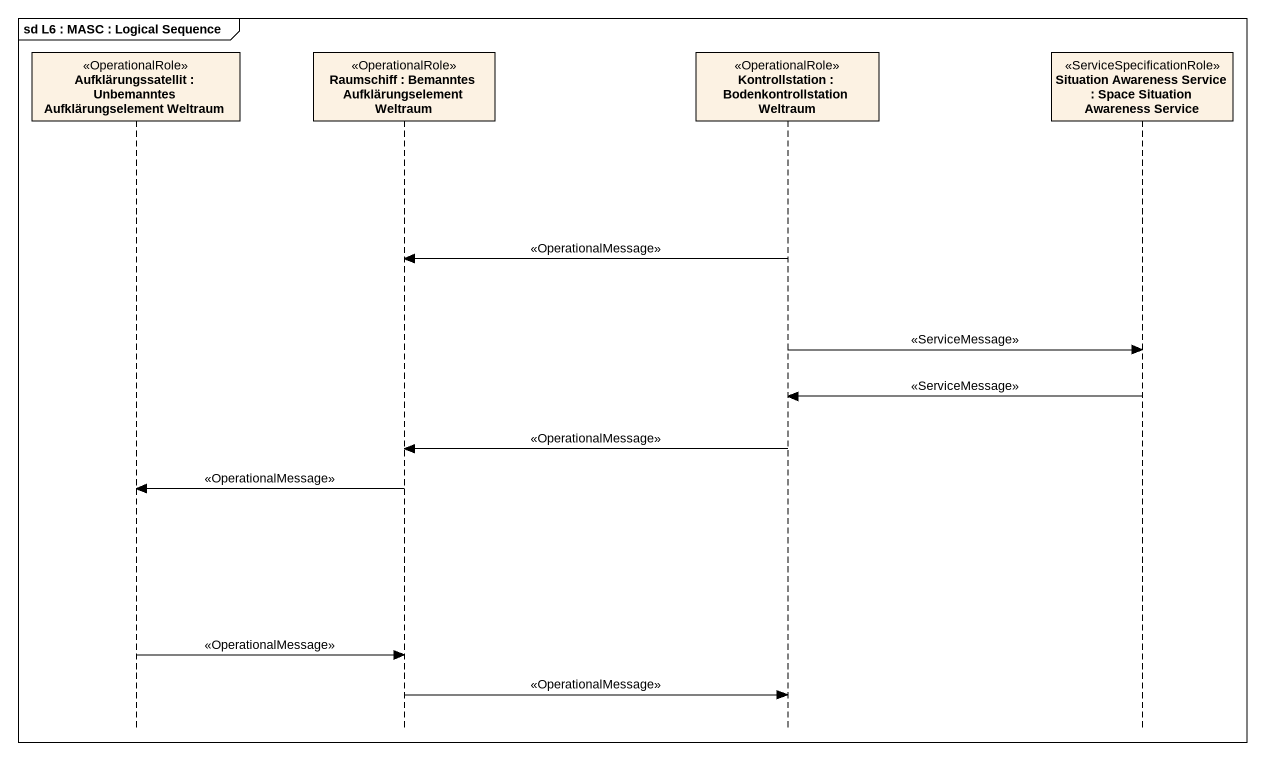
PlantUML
@startuml
mainframe sd L6 : MASC : Logical Sequence
hide footbox
participant "Aufklärungssatellit : Unbemanntes Aufklärungselement Weltraum" as Aufklärungssatellit <<OperationalRole>>
participant "Raumschiff : Bemanntes Aufklärungselement Weltraum" as Raumschiff <<OperationalRole>>
participant "Kontrollstation : Bodenkontrollstation Weltraum" as Kontrollstation <<OperationalRole>>
participant "Situation Awareness Service : Space Situation Awareness Service" as Situation_Awareness_Service <<ServiceSpecificationRole>>

Kontrollstation -> Raumschiff : <<OperationalMessage>>
Kontrollstation -> Situation_Awareness_Service : <<ServiceMessage>>
Situation_Awareness_Service -> Kontrollstation : <<ServiceMessage>>
Kontrollstation -> Raumschiff : <<OperationalMessage>>
Raumschiff -> Aufklärungssatellit : <<OperationalMessage>>
Aufklärungssatellit -> Raumschiff : <<OperationalMessage>>
Raumschiff -> Kontrollstation : <<OperationalMessage>>
@enduml
